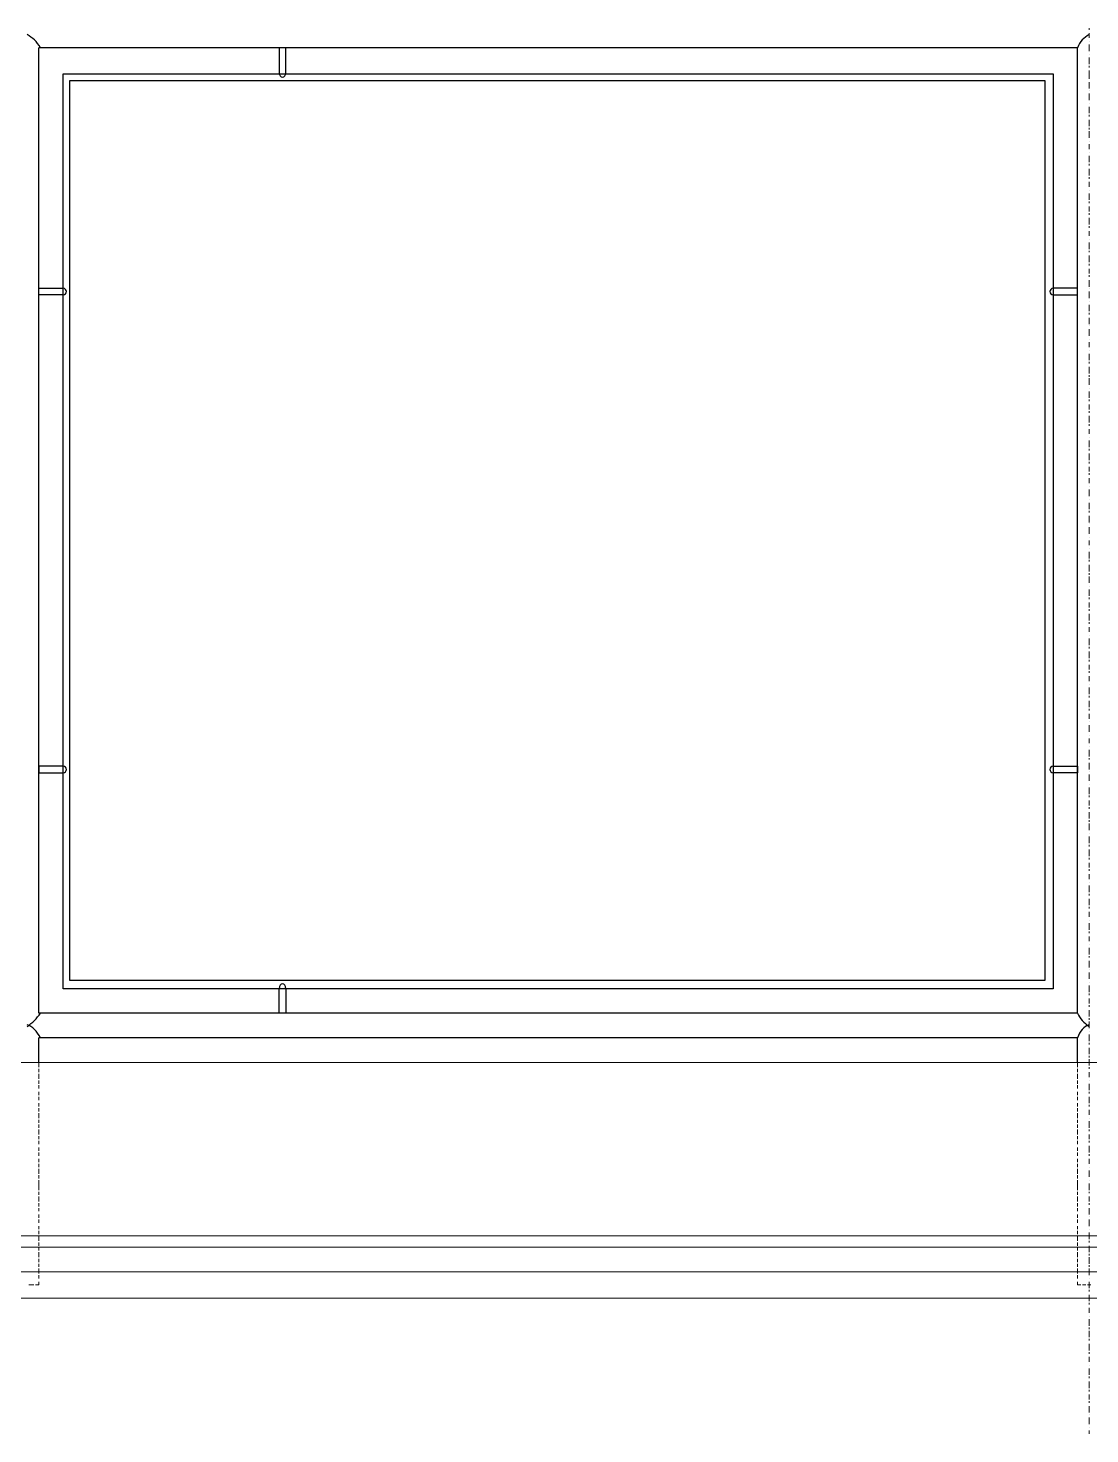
# Model space of a CAD drawing. Header units: millimetres. Extents: x 2928 to 3112, y 1220 to 1280.
# Drawn here: x 3085.113 to 3087.26, y 1234.054 to 1236.896 of the extents above; entities that cross this region are included whole.
import ezdxf

# ---------------------------------------------------------------- set-up
doc = ezdxf.new("R2010")
doc.units = ezdxf.units.MM

msp = doc.modelspace()

# ---------------------------------------------------------------- linework, layer by layer
at = {"color": 252, "linetype": 'Continuous', "lineweight": 5, "true_color": 0x989898}
for points in [[(3087.25845, 1236.89264), (3087.25845, 1236.89594), (3087.25845, 1236.89594)], [(3087.25845, 1236.8761), (3087.25845, 1236.88602), (3087.25845, 1236.88602)], [(3087.25845, 1236.84963), (3087.25845, 1236.86286), (3087.25845, 1236.86286)], [(3087.25845, 1236.82317), (3087.25845, 1236.8364), (3087.25845, 1236.8364)], [(3087.25845, 1236.81655), (3087.25845, 1236.81986), (3087.25845, 1236.81986)], [(3087.25845, 1236.7967), (3087.25845, 1236.80994), (3087.25845, 1236.80994)], [(3087.25845, 1236.7934), (3087.25845, 1236.7967), (3087.25845, 1236.7967)], [(3087.25845, 1236.77355), (3087.25845, 1236.78678), (3087.25845, 1236.78678)], [(3087.25845, 1236.75039), (3087.25845, 1236.76362), (3087.25845, 1236.76362)], [(3087.25845, 1236.72393), (3087.25845, 1236.73716), (3087.25845, 1236.73716)], [(3087.25845, 1236.71731), (3087.25845, 1236.72062), (3087.25845, 1236.72062)], [(3087.25845, 1236.69746), (3087.25845, 1236.7107), (3087.25845, 1236.7107)], [(3087.25845, 1236.69085), (3087.25845, 1236.69416), (3087.25845, 1236.69416)], [(3087.25845, 1236.67431), (3087.25845, 1236.68754), (3087.25845, 1236.68754)], [(3087.25845, 1236.65115), (3087.25845, 1236.66108), (3087.25845, 1236.66108)], [(3087.25845, 1236.62469), (3087.25845, 1236.63792), (3087.25845, 1236.63792)], [(3087.25845, 1236.61807), (3087.25845, 1236.62138), (3087.25845, 1236.62138)], [(3087.25845, 1236.59823), (3087.25845, 1236.61146), (3087.25845, 1236.61146)], [(3087.25845, 1236.59161), (3087.25845, 1236.59492), (3087.25845, 1236.59492)], [(3087.25845, 1236.57507), (3087.25845, 1236.58499), (3087.25845, 1236.58499)], [(3087.25845, 1236.54861), (3087.25845, 1236.56184), (3087.25845, 1236.56184)], [(3087.25845, 1236.54199), (3087.25845, 1236.5453), (3087.25845, 1236.5453)], [(3087.25845, 1236.52545), (3087.25845, 1236.53537), (3087.25845, 1236.53537)], [(3087.25845, 1236.51883), (3087.25845, 1236.52214), (3087.25845, 1236.52214)], [(3087.25845, 1236.49899), (3087.25845, 1236.51222), (3087.25845, 1236.51222)], [(3087.25845, 1236.49237), (3087.25845, 1236.49568), (3087.25845, 1236.49568)], [(3087.25845, 1236.47583), (3087.25845, 1236.48575), (3087.25845, 1236.48575)], [(3087.25845, 1236.44937), (3087.25845, 1236.4626), (3087.25845, 1236.4626)], [(3087.25845, 1236.44275), (3087.25845, 1236.44606), (3087.25845, 1236.44606)], [(3087.25845, 1236.4229), (3087.25845, 1236.43613), (3087.25845, 1236.43613)], [(3087.25845, 1236.41629), (3087.25845, 1236.41959), (3087.25845, 1236.41959)], [(3087.25845, 1236.39975), (3087.25845, 1236.40967), (3087.25845, 1236.40967)], [(3087.25845, 1236.39313), (3087.25845, 1236.39644), (3087.25845, 1236.39644)], [(3087.25845, 1236.37328), (3087.25845, 1236.38651), (3087.25845, 1236.38651)], [(3087.25845, 1236.35013), (3087.25845, 1236.36336), (3087.25845, 1236.36336)], [(3087.25845, 1236.32366), (3087.25845, 1236.3369), (3087.25845, 1236.3369)], [(3087.25845, 1236.31705), (3087.25845, 1236.32036), (3087.25845, 1236.32036)], [(3087.25845, 1236.2972), (3087.25845, 1236.31043), (3087.25845, 1236.31043)], [(3087.25845, 1236.27404), (3087.25845, 1236.28728), (3087.25845, 1236.28728)], [(3087.25845, 1236.25089), (3087.25845, 1236.26081), (3087.25845, 1236.26081)], [(3087.25845, 1236.22442), (3087.25845, 1236.23766), (3087.25845, 1236.23766)], [(3087.25845, 1236.21781), (3087.25845, 1236.22112), (3087.25845, 1236.22112)], [(3087.25845, 1236.19796), (3087.25845, 1236.21119), (3087.25845, 1236.21119)], [(3087.25845, 1236.19134), (3087.25845, 1236.19465), (3087.25845, 1236.19465)], [(3087.25845, 1236.1748), (3087.25845, 1236.18804), (3087.25845, 1236.18804)], [(3087.25845, 1236.14834), (3087.25845, 1236.16157), (3087.25845, 1236.16157)], [(3087.25845, 1236.14172), (3087.25845, 1236.14503), (3087.25845, 1236.14503)], [(3087.25845, 1236.12518), (3087.25845, 1236.13511), (3087.25845, 1236.13511)], [(3087.25845, 1236.11857), (3087.25845, 1236.12188), (3087.25845, 1236.12188)], [(3087.25845, 1236.09872), (3087.25845, 1236.11195), (3087.25845, 1236.11195)], [(3087.25845, 1236.0921), (3087.25845, 1236.09541), (3087.25845, 1236.09541)], [(3087.25845, 1236.07556), (3087.25845, 1236.08549), (3087.25845, 1236.08549)], [(3087.25845, 1236.0491), (3087.25845, 1236.06233), (3087.25845, 1236.06233)], [(3087.25845, 1236.04249), (3087.25845, 1236.04579), (3087.25845, 1236.04579)], [(3087.25845, 1236.02264), (3087.25845, 1236.03587), (3087.25845, 1236.03587)], [(3087.25845, 1236.01602), (3087.25845, 1236.01933), (3087.25845, 1236.01933)], [(3087.25845, 1235.99948), (3087.25845, 1236.00941), (3087.25845, 1236.00941)], [(3087.25845, 1235.99287), (3087.25845, 1235.99617), (3087.25845, 1235.99617)], [(3087.25845, 1235.97633), (3087.25845, 1235.98625), (3087.25845, 1235.98625)], [(3087.25845, 1235.94986), (3087.25845, 1235.96309), (3087.25845, 1235.96309)], [(3087.25845, 1235.9234), (3087.25845, 1235.93663), (3087.25845, 1235.93663)], [(3087.25845, 1235.91678), (3087.25845, 1235.92009), (3087.25845, 1235.92009)], [(3087.25845, 1235.89693), (3087.25845, 1235.91017), (3087.25845, 1235.91017)], [(3087.25845, 1235.87378), (3087.25845, 1235.88701), (3087.25845, 1235.88701)], [(3087.25845, 1235.85062), (3087.25845, 1235.86055), (3087.25845, 1235.86055)], [(3087.25845, 1235.82416), (3087.25845, 1235.83739), (3087.25845, 1235.83739)], [(3087.25845, 1235.81754), (3087.25845, 1235.82085), (3087.25845, 1235.82085)], [(3087.25845, 1235.79769), (3087.25845, 1235.81093), (3087.25845, 1235.81093)], [(3087.25845, 1235.79108), (3087.25845, 1235.79439), (3087.25845, 1235.79439)], [(3087.25845, 1235.77454), (3087.25845, 1235.78777), (3087.25845, 1235.78777)], [(3087.25845, 1235.74808), (3087.25845, 1235.76131), (3087.25845, 1235.76131)], [(3087.25845, 1235.74146), (3087.25845, 1235.74477), (3087.25845, 1235.74477)], [(3087.25845, 1235.72492), (3087.25845, 1235.73484), (3087.25845, 1235.73484)], [(3087.25845, 1235.7183), (3087.25845, 1235.72161), (3087.25845, 1235.72161)], [(3087.25845, 1235.69846), (3087.25845, 1235.71169), (3087.25845, 1235.71169)], [(3087.25845, 1235.69184), (3087.25845, 1235.69515), (3087.25845, 1235.69515)], [(3087.25845, 1235.6753), (3087.25845, 1235.68522), (3087.25845, 1235.68522)], [(3087.25845, 1235.64884), (3087.25845, 1235.66207), (3087.25845, 1235.66207)], [(3087.25845, 1235.64222), (3087.25845, 1235.64553), (3087.25845, 1235.64553)], [(3087.25845, 1235.62237), (3087.25845, 1235.6356), (3087.25845, 1235.6356)], [(3087.25845, 1235.61576), (3087.25845, 1235.61906), (3087.25845, 1235.61906)], [(3087.25845, 1235.59922), (3087.25845, 1235.60914), (3087.25845, 1235.60914)], [(3087.25845, 1235.5926), (3087.25845, 1235.59591), (3087.25845, 1235.59591)], [(3087.25845, 1235.57606), (3087.25845, 1235.58598), (3087.25845, 1235.58598)], [(3087.25845, 1235.5496), (3087.25845, 1235.56283), (3087.25845, 1235.56283)], [(3087.25845, 1235.54298), (3087.25845, 1235.54629), (3087.25845, 1235.54629)], [(3087.25845, 1235.52313), (3087.25845, 1235.53636), (3087.25845, 1235.53636)], [(3087.25845, 1235.51652), (3087.25845, 1235.51982), (3087.25845, 1235.51982)], [(3087.25845, 1235.49998), (3087.25845, 1235.5099), (3087.25845, 1235.5099)], [(3087.25845, 1235.47351), (3087.25845, 1235.48675), (3087.25845, 1235.48675)], [(3087.25845, 1235.45036), (3087.25845, 1235.46028), (3087.25845, 1235.46028)], [(3087.25845, 1235.42389), (3087.25845, 1235.43713), (3087.25845, 1235.43713)], [(3087.25845, 1235.41728), (3087.25845, 1235.42059), (3087.25845, 1235.42059)], [(3087.25845, 1235.39743), (3087.25845, 1235.41066), (3087.25845, 1235.41066)], [(3087.25845, 1235.37427), (3087.25845, 1235.38751), (3087.25845, 1235.38751)], [(3087.25845, 1235.34781), (3087.25845, 1235.36104), (3087.25845, 1235.36104)], [(3087.25845, 1235.34119), (3087.25845, 1235.3445), (3087.25845, 1235.3445)], [(3087.25845, 1235.32465), (3087.25845, 1235.33458), (3087.25845, 1235.33458)], [(3087.25845, 1235.31804), (3087.25845, 1235.32135), (3087.25845, 1235.32135)], [(3087.25845, 1235.29819), (3087.25845, 1235.31142), (3087.25845, 1235.31142)], [(3087.25845, 1235.29157), (3087.25845, 1235.29488), (3087.25845, 1235.29488)], [(3087.25845, 1235.27503), (3087.25845, 1235.28827), (3087.25845, 1235.28827)], [(3087.25845, 1235.24857), (3087.25845, 1235.2618), (3087.25845, 1235.2618)], [(3087.25845, 1235.24195), (3087.25845, 1235.24526), (3087.25845, 1235.24526)], [(3087.25845, 1235.22211), (3087.25845, 1235.23534), (3087.25845, 1235.23534)], [(3087.25845, 1235.21549), (3087.25845, 1235.2188), (3087.25845, 1235.2188)], [(3087.25845, 1235.19895), (3087.25845, 1235.20888), (3087.25845, 1235.20888)], [(3087.25845, 1235.19234), (3087.25845, 1235.19564), (3087.25845, 1235.19564)], [(3087.25845, 1235.1758), (3087.25845, 1235.18572), (3087.25845, 1235.18572)], [(3087.25845, 1235.14933), (3087.25845, 1235.16256), (3087.25845, 1235.16256)], [(3087.25845, 1235.14272), (3087.25845, 1235.14602), (3087.25845, 1235.14602)], [(3087.25845, 1235.12287), (3087.25845, 1235.1361), (3087.25845, 1235.1361)], [(3087.25845, 1235.11625), (3087.25845, 1235.11956), (3087.25845, 1235.11956)], [(3087.25845, 1235.09971), (3087.25845, 1235.10964), (3087.25845, 1235.10964)], [(3087.25845, 1235.07325), (3087.25845, 1235.08648), (3087.25845, 1235.08648)], [(3087.25845, 1235.06663), (3087.25845, 1235.06994), (3087.25845, 1235.06994)], [(3087.25845, 1235.05009), (3087.25845, 1235.06002), (3087.25845, 1235.06002)], [(3087.25845, 1235.02363), (3087.25845, 1235.03686), (3087.25845, 1235.03686)], [(3087.25845, 1235.01701), (3087.25845, 1235.02032), (3087.25845, 1235.02032)], [(3087.25845, 1234.99716), (3087.25845, 1235.0104), (3087.25845, 1235.0104)], [(3087.25845, 1234.97401), (3087.25845, 1234.98724), (3087.25845, 1234.98724)], [(3087.25845, 1234.94754), (3087.25845, 1234.96078), (3087.25845, 1234.96078)], [(3087.25845, 1234.94093), (3087.25845, 1234.94424), (3087.25845, 1234.94424)], [(3087.25845, 1234.92439), (3087.25845, 1234.93431), (3087.25845, 1234.93431)], [(3087.25845, 1234.91777), (3087.25845, 1234.92108), (3087.25845, 1234.92108)], [(3087.25845, 1234.89793), (3087.25845, 1234.91116), (3087.25845, 1234.91116)], [(3087.25845, 1234.89131), (3087.25845, 1234.89462), (3087.25845, 1234.89462)], [(3087.25845, 1234.87477), (3087.25845, 1234.888), (3087.25845, 1234.888)], [(3087.25845, 1234.84831), (3087.25845, 1234.86154), (3087.25845, 1234.86154)], [(3087.25845, 1234.84169), (3087.25845, 1234.845), (3087.25845, 1234.845)], [(3087.25845, 1234.82184), (3087.25845, 1234.83507), (3087.25845, 1234.83507)], [(3085.13473, 1234.8053), (3085.13473, 1234.79538), (3085.13473, 1234.79538)], [(3087.2353, 1234.79538), (3087.2353, 1234.8053), (3087.2353, 1234.8053)], [(3087.25845, 1234.81523), (3087.25845, 1234.81853), (3087.25845, 1234.81853)], [(3087.25845, 1234.79869), (3087.25845, 1234.81192), (3087.25845, 1234.81192)], [(3085.13473, 1234.79207), (3085.13473, 1234.78545), (3085.13473, 1234.78545)], [(3085.13473, 1234.78215), (3085.13473, 1234.77222), (3085.13473, 1234.77222)], [(3085.13473, 1234.76891), (3085.13473, 1234.7623), (3085.13473, 1234.7623)], [(3087.2353, 1234.78545), (3087.2353, 1234.79207), (3087.2353, 1234.79207)], [(3087.2353, 1234.77222), (3087.2353, 1234.78215), (3087.2353, 1234.78215)], [(3087.2353, 1234.7623), (3087.2353, 1234.76891), (3087.2353, 1234.76891)], [(3087.25845, 1234.79207), (3087.25845, 1234.79538), (3087.25845, 1234.79538)], [(3087.25845, 1234.77553), (3087.25845, 1234.78545), (3087.25845, 1234.78545)], [(3085.13473, 1234.75899), (3085.13473, 1234.75237), (3085.13473, 1234.75237)], [(3085.13473, 1234.74576), (3085.13473, 1234.73914), (3085.13473, 1234.73914)], [(3087.2353, 1234.75237), (3087.2353, 1234.75899), (3087.2353, 1234.75899)], [(3087.2353, 1234.73914), (3087.2353, 1234.74576), (3087.2353, 1234.74576)], [(3087.25845, 1234.74907), (3087.25845, 1234.7623), (3087.25845, 1234.7623)], [(3087.25845, 1234.74245), (3087.25845, 1234.74576), (3087.25845, 1234.74576)], [(3085.13473, 1234.73583), (3085.13473, 1234.72922), (3085.13473, 1234.72922)], [(3085.13473, 1234.7226), (3085.13473, 1234.71599), (3085.13473, 1234.71599)], [(3085.13473, 1234.71268), (3085.13473, 1234.70606), (3085.13473, 1234.70606)], [(3087.2353, 1234.72922), (3087.2353, 1234.73583), (3087.2353, 1234.73583)], [(3087.2353, 1234.71599), (3087.2353, 1234.7226), (3087.2353, 1234.7226)], [(3087.2353, 1234.70606), (3087.2353, 1234.71268), (3087.2353, 1234.71268)], [(3087.25845, 1234.7226), (3087.25845, 1234.73583), (3087.25845, 1234.73583)], [(3087.25845, 1234.71599), (3087.25845, 1234.71929), (3087.25845, 1234.71929)], [(3085.13473, 1234.70275), (3085.13473, 1234.69283), (3085.13473, 1234.69283)], [(3085.13473, 1234.68952), (3085.13473, 1234.68291), (3085.13473, 1234.68291)], [(3087.2353, 1234.69283), (3087.2353, 1234.70275), (3087.2353, 1234.70275)], [(3087.2353, 1234.68291), (3087.2353, 1234.68952), (3087.2353, 1234.68952)], [(3087.25845, 1234.69945), (3087.25845, 1234.70937), (3087.25845, 1234.70937)], [(3087.25845, 1234.67298), (3087.25845, 1234.68621), (3087.25845, 1234.68621)], [(3085.13473, 1234.6796), (3085.13473, 1234.67298), (3085.13473, 1234.67298)], [(3085.13473, 1234.66967), (3085.13473, 1234.65975), (3085.13473, 1234.65975)], [(3085.13473, 1234.65644), (3085.13473, 1234.64983), (3085.13473, 1234.64983)], [(3087.2353, 1234.67298), (3087.2353, 1234.6796), (3087.2353, 1234.6796)], [(3087.2353, 1234.65975), (3087.2353, 1234.66967), (3087.2353, 1234.66967)], [(3087.2353, 1234.64983), (3087.2353, 1234.65644), (3087.2353, 1234.65644)], [(3087.25845, 1234.66637), (3087.25845, 1234.66967), (3087.25845, 1234.66967)], [(3087.25845, 1234.64983), (3087.25845, 1234.65975), (3087.25845, 1234.65975)], [(3085.13473, 1234.64652), (3085.13473, 1234.6399), (3085.13473, 1234.6399)], [(3085.13473, 1234.63329), (3085.13473, 1234.62667), (3085.13473, 1234.62667)], [(3087.2353, 1234.6399), (3087.2353, 1234.64652), (3087.2353, 1234.64652)], [(3087.2353, 1234.62667), (3087.2353, 1234.63329), (3087.2353, 1234.63329)], [(3087.25845, 1234.64321), (3087.25845, 1234.64652), (3087.25845, 1234.64652)], [(3087.25845, 1234.62336), (3087.25845, 1234.6366), (3087.25845, 1234.6366)], [(3085.13473, 1234.62336), (3085.13473, 1234.61675), (3085.13473, 1234.61675)], [(3085.13473, 1234.61013), (3085.13473, 1234.60352), (3085.13473, 1234.60352)], [(3085.13473, 1234.60021), (3085.13473, 1234.59359), (3085.13473, 1234.59359)], [(3087.2353, 1234.61675), (3087.2353, 1234.62336), (3087.2353, 1234.62336)], [(3087.2353, 1234.60352), (3087.2353, 1234.61013), (3087.2353, 1234.61013)], [(3087.2353, 1234.59359), (3087.2353, 1234.60021), (3087.2353, 1234.60021)], [(3087.25845, 1234.61675), (3087.25845, 1234.62006), (3087.25845, 1234.62006)], [(3087.25845, 1234.60021), (3087.25845, 1234.61013), (3087.25845, 1234.61013)], [(3085.13473, 1234.59028), (3085.13473, 1234.58036), (3085.13473, 1234.58036)], [(3085.13473, 1234.57705), (3085.13473, 1234.57044), (3085.13473, 1234.57044)], [(3087.2353, 1234.58036), (3087.2353, 1234.59028), (3087.2353, 1234.59028)], [(3087.2353, 1234.57044), (3087.2353, 1234.57705), (3087.2353, 1234.57705)], [(3087.25845, 1234.57374), (3087.25845, 1234.58698), (3087.25845, 1234.58698)], [(3085.13473, 1234.56713), (3085.13473, 1234.5572), (3085.13473, 1234.5572)], [(3085.13473, 1234.5572), (3085.13473, 1234.54728), (3085.13473, 1234.54728)], [(3085.13473, 1234.54397), (3085.13473, 1234.53736), (3085.13473, 1234.53736)], [(3087.2353, 1234.5572), (3087.2353, 1234.56713), (3087.2353, 1234.56713)], [(3087.2353, 1234.54728), (3087.2353, 1234.5572), (3087.2353, 1234.5572)], [(3087.2353, 1234.53736), (3087.2353, 1234.54397), (3087.2353, 1234.54397)], [(3087.25845, 1234.54728), (3087.25845, 1234.56051), (3087.25845, 1234.56051)], [(3087.25845, 1234.54066), (3087.25845, 1234.54397), (3087.25845, 1234.54397)], [(3085.13473, 1234.53405), (3085.13473, 1234.52412), (3085.13473, 1234.52412)], [(3085.13473, 1234.52082), (3085.13473, 1234.5142), (3085.13473, 1234.5142)], [(3087.2353, 1234.52412), (3087.2353, 1234.53405), (3087.2353, 1234.53405)], [(3087.2353, 1234.5142), (3087.2353, 1234.52082), (3087.2353, 1234.52082)], [(3087.25845, 1234.52412), (3087.25845, 1234.53405), (3087.25845, 1234.53405)], [(3087.25845, 1234.51751), (3087.25845, 1234.52082), (3087.25845, 1234.52082)], [(3085.13473, 1234.51089), (3085.13473, 1234.50428), (3085.13473, 1234.50428)], [(3085.13473, 1234.49766), (3085.13473, 1234.49104), (3085.13473, 1234.49104)], [(3085.13473, 1234.48774), (3085.13473, 1234.48112), (3085.13473, 1234.48112)], [(3087.2353, 1234.50428), (3087.2353, 1234.51089), (3087.2353, 1234.51089)], [(3087.2353, 1234.49104), (3087.2353, 1234.49766), (3087.2353, 1234.49766)], [(3087.2353, 1234.48112), (3087.2353, 1234.48774), (3087.2353, 1234.48774)], [(3087.25845, 1234.49766), (3087.25845, 1234.51089), (3087.25845, 1234.51089)], [(3087.25845, 1234.4745), (3087.25845, 1234.48774), (3087.25845, 1234.48774)], [(3085.13473, 1234.4745), (3085.13473, 1234.46789), (3085.13473, 1234.46789)], [(3085.13473, 1234.46458), (3085.13473, 1234.45796), (3085.13473, 1234.45796)], [(3087.2353, 1234.46789), (3087.2353, 1234.4745), (3087.2353, 1234.4745)], [(3087.2353, 1234.45796), (3087.2353, 1234.46458), (3087.2353, 1234.46458)], [(3087.25845, 1234.44804), (3087.25845, 1234.46127), (3087.25845, 1234.46127)], [(3057.2948, 1234.45466), (3097.80098, 1234.45466), (3097.80098, 1234.45466)], [(3085.13473, 1234.45466), (3085.13473, 1234.44473), (3085.13473, 1234.44473)], [(3085.13473, 1234.44142), (3085.13473, 1234.43481), (3085.13473, 1234.43481)], [(3085.13473, 1234.4315), (3085.13473, 1234.42488), (3085.13473, 1234.42488)], [(3087.2353, 1234.44473), (3087.2353, 1234.45466), (3087.2353, 1234.45466)], [(3087.2353, 1234.43481), (3087.2353, 1234.44142), (3087.2353, 1234.44142)], [(3087.2353, 1234.42488), (3087.2353, 1234.4315), (3087.2353, 1234.4315)], [(3087.25845, 1234.44142), (3087.25845, 1234.44473), (3087.25845, 1234.44473)], [(3087.25845, 1234.42158), (3087.25845, 1234.43481), (3087.25845, 1234.43481)], [(3085.13473, 1234.42158), (3085.13473, 1234.41165), (3085.13473, 1234.41165)], [(3085.13473, 1234.40834), (3085.13473, 1234.40173), (3085.13473, 1234.40173)], [(3087.2353, 1234.41165), (3087.2353, 1234.42158), (3087.2353, 1234.42158)], [(3087.2353, 1234.40173), (3087.2353, 1234.40834), (3087.2353, 1234.40834)], [(3087.25845, 1234.41496), (3087.25845, 1234.41827), (3087.25845, 1234.41827)], [(3087.25845, 1234.39842), (3087.25845, 1234.41165), (3087.25845, 1234.41165)], [(3057.2948, 1234.38188), (3097.80098, 1234.38188), (3097.80098, 1234.38188)], [(3085.13473, 1234.39842), (3085.13473, 1234.3918), (3085.13473, 1234.3918)], [(3085.13473, 1234.3885), (3085.13473, 1234.37857), (3085.13473, 1234.37857)], [(3085.13473, 1234.37526), (3085.13473, 1234.36865), (3085.13473, 1234.36865)], [(3087.2353, 1234.3918), (3087.2353, 1234.39842), (3087.2353, 1234.39842)], [(3087.2353, 1234.37857), (3087.2353, 1234.3885), (3087.2353, 1234.3885)], [(3087.2353, 1234.36865), (3087.2353, 1234.37526), (3087.2353, 1234.37526)], [(3087.25845, 1234.3918), (3087.25845, 1234.39511), (3087.25845, 1234.39511)], [(3087.25845, 1234.37526), (3087.25845, 1234.3885), (3087.25845, 1234.3885)], [(3085.12481, 1234.35542), (3085.11489, 1234.35542), (3085.11489, 1234.35542)], [(3085.13473, 1234.36203), (3085.13473, 1234.35542), (3085.12812, 1234.35542)], [(3087.24191, 1234.35542), (3087.2353, 1234.35542), (3087.2353, 1234.36203)], [(3087.25184, 1234.35542), (3087.24522, 1234.35542), (3087.24522, 1234.35542)], [(3087.26176, 1234.35542), (3087.25515, 1234.35542), (3087.25515, 1234.35542)], [(3087.25845, 1234.3488), (3087.25845, 1234.36203), (3087.25845, 1234.36203)], [(3087.25845, 1234.34219), (3087.25845, 1234.34549), (3087.25845, 1234.34549)], [(3056.81845, 1234.32895), (3098.20124, 1234.32895), (3098.20124, 1234.32895)], [(3087.25845, 1234.32234), (3087.25845, 1234.33557), (3087.25845, 1234.33557)], [(3087.25845, 1234.31572), (3087.25845, 1234.31903), (3087.25845, 1234.31903)], [(3087.25845, 1234.29918), (3087.25845, 1234.30911), (3087.25845, 1234.30911)], [(3087.25845, 1234.27272), (3087.25845, 1234.28595), (3087.25845, 1234.28595)], [(3087.25845, 1234.2661), (3087.25845, 1234.26941), (3087.25845, 1234.26941)], [(3087.25845, 1234.24956), (3087.25845, 1234.26279), (3087.25845, 1234.26279)], [(3087.25845, 1234.24295), (3087.25845, 1234.24625), (3087.25845, 1234.24625)], [(3087.25845, 1234.2231), (3087.25845, 1234.23633), (3087.25845, 1234.23633)], [(3087.25845, 1234.21648), (3087.25845, 1234.21979), (3087.25845, 1234.21979)], [(3087.25845, 1234.19994), (3087.25845, 1234.20987), (3087.25845, 1234.20987)], [(3087.25845, 1234.17348), (3087.25845, 1234.18671), (3087.25845, 1234.18671)], [(3087.25845, 1234.16686), (3087.25845, 1234.17017), (3087.25845, 1234.17017)], [(3087.25845, 1234.14701), (3087.25845, 1234.16025), (3087.25845, 1234.16025)], [(3087.25845, 1234.1404), (3087.25845, 1234.14371), (3087.25845, 1234.14371)], [(3087.25845, 1234.12386), (3087.25845, 1234.13378), (3087.25845, 1234.13378)], [(3087.25845, 1234.11724), (3087.25845, 1234.12055), (3087.25845, 1234.12055)], [(3087.25845, 1234.09739), (3087.25845, 1234.11063), (3087.25845, 1234.11063)], [(3087.25845, 1234.07424), (3087.25845, 1234.08747), (3087.25845, 1234.08747)], [(3087.25845, 1234.05439), (3087.25845, 1234.06101), (3087.25845, 1234.06101)]]:
    msp.add_lwpolyline(points, dxfattribs=at)
at = {"color": 7, "linetype": 'Continuous', "lineweight": -2, "true_color": 0x000007}
for points in [[(3087.2353, 1236.85625), (3085.13473, 1236.85625), (3085.13473, 1236.85625)], [(3085.13473, 1234.90454), (3085.13473, 1236.85625), (3085.13473, 1236.85625)], [(3085.62101, 1236.85625), (3085.62101, 1236.80332), (3085.62101, 1236.80332)], [(3085.63424, 1236.80332), (3085.63424, 1236.85625), (3085.62101, 1236.85625)], [(3087.2353, 1234.90454), (3087.2353, 1236.85625), (3087.2353, 1236.85625)], [(3085.13473, 1236.36997), (3085.18435, 1236.36997), (3085.18435, 1236.36997)], [(3085.18435, 1236.35674), (3085.13473, 1236.35674), (3085.13473, 1236.36997)], [(3087.2353, 1236.36997), (3087.18568, 1236.36997), (3087.18568, 1236.36997)], [(3087.18568, 1236.35674), (3087.2353, 1236.35674), (3087.2353, 1236.36997)], [(3085.18435, 1235.40405), (3085.13473, 1235.40405), (3085.13473, 1235.39081)], [(3087.18568, 1235.40405), (3087.2353, 1235.40405), (3087.2353, 1235.39081)], [(3085.13473, 1235.39081), (3085.18435, 1235.39081), (3085.18435, 1235.39081)], [(3087.2353, 1235.39081), (3087.18568, 1235.39081), (3087.18568, 1235.39081)], [(3085.62101, 1234.90454), (3085.62101, 1234.95416), (3085.62101, 1234.95416)], [(3085.63424, 1234.95416), (3085.63424, 1234.90454), (3085.62101, 1234.90454)], [(3087.2353, 1234.90454), (3085.13473, 1234.90454), (3085.13473, 1234.90454)], [(3085.13473, 1234.8053), (3085.13473, 1234.85492), (3085.13473, 1234.85492)], [(3087.2353, 1234.85492), (3085.13473, 1234.85492), (3085.13473, 1234.85492)], [(3087.2353, 1234.8053), (3087.2353, 1234.85492), (3087.2353, 1234.85492)]]:
    msp.add_lwpolyline(points, dxfattribs=at)
at = {"color": 252, "linetype": 'Continuous', "lineweight": 5, "true_color": 0x989898}
for points in [[(3087.25845, 1236.86948), (3087.25845, 1236.86948)], [(3087.25845, 1236.84302), (3087.25845, 1236.84302)], [(3087.25845, 1236.77024), (3087.25845, 1236.77024)], [(3087.25845, 1236.74378), (3087.25845, 1236.74378)], [(3087.25845, 1236.66769), (3087.25845, 1236.66769)], [(3087.25845, 1236.64454), (3087.25845, 1236.64454)], [(3087.25845, 1236.56845), (3087.25845, 1236.56845)], [(3087.25845, 1236.46921), (3087.25845, 1236.46921)], [(3087.25845, 1236.36997), (3087.25845, 1236.36997)], [(3087.25845, 1236.34351), (3087.25845, 1236.34351)], [(3087.25845, 1236.29389), (3087.25845, 1236.29389)], [(3087.25845, 1236.26743), (3087.25845, 1236.26743)], [(3087.25845, 1236.24427), (3087.25845, 1236.24427)], [(3087.25845, 1236.16819), (3087.25845, 1236.16819)], [(3087.25845, 1236.06895), (3087.25845, 1236.06895)], [(3087.25845, 1235.96971), (3087.25845, 1235.96971)], [(3087.25845, 1235.94325), (3087.25845, 1235.94325)], [(3087.25845, 1235.89363), (3087.25845, 1235.89363)], [(3087.25845, 1235.86716), (3087.25845, 1235.86716)], [(3087.25845, 1235.84401), (3087.25845, 1235.84401)], [(3087.25845, 1235.76792), (3087.25845, 1235.76792)], [(3087.25845, 1235.66868), (3087.25845, 1235.66868)], [(3087.25845, 1235.56944), (3087.25845, 1235.56944)], [(3087.25845, 1235.49336), (3087.25845, 1235.49336)], [(3087.25845, 1235.4669), (3087.25845, 1235.4669)], [(3087.25845, 1235.44374), (3087.25845, 1235.44374)], [(3087.25845, 1235.39412), (3087.25845, 1235.39412)], [(3087.25845, 1235.36766), (3087.25845, 1235.36766)], [(3087.25845, 1235.26842), (3087.25845, 1235.26842)], [(3087.25845, 1235.16918), (3087.25845, 1235.16918)], [(3087.25845, 1235.0931), (3087.25845, 1235.0931)], [(3087.25845, 1235.04348), (3087.25845, 1235.04348)], [(3087.25845, 1234.99386), (3087.25845, 1234.99386)], [(3087.25845, 1234.96739), (3087.25845, 1234.96739)], [(3087.25845, 1234.86815), (3087.25845, 1234.86815)], [(3087.25845, 1234.76891), (3087.25845, 1234.76891)], [(3087.25845, 1234.69283), (3087.25845, 1234.69283)], [(3087.25845, 1234.59359), (3087.25845, 1234.59359)], [(3087.25845, 1234.56713), (3087.25845, 1234.56713)], [(3087.25845, 1234.49435), (3087.25845, 1234.49435)], [(3087.25845, 1234.46789), (3087.25845, 1234.46789)], [(3087.25845, 1234.36865), (3087.25845, 1234.36865)], [(3087.25845, 1234.29257), (3087.25845, 1234.29257)], [(3087.25845, 1234.19333), (3087.25845, 1234.19333)], [(3087.25845, 1234.09409), (3087.25845, 1234.09409)], [(3087.25845, 1234.06762), (3087.25845, 1234.06762)]]:
    msp.add_lwpolyline(points, close=True, dxfattribs=at)
at = {"color": 7, "linetype": 'Continuous', "lineweight": -2, "true_color": 0x000007}
for points in [[(3085.18435, 1236.80332), (3087.18568, 1236.80332), (3087.18568, 1234.95416), (3085.18435, 1234.95416)], [(3087.16914, 1234.9707), (3085.19758, 1234.9707), (3085.19758, 1236.79009), (3087.16914, 1236.79009)]]:
    msp.add_lwpolyline(points, close=True, dxfattribs=at)
at = {"color": 7, "linetype": 'Continuous', "lineweight": 9, "true_color": 0x000007}
for points in [[(3076.77548, 1234.44804), (3076.77548, 1234.8053), (3098.27732, 1234.8053)], [(3097.80098, 1234.4315), (3057.2948, 1234.4315), (3057.2948, 1234.4315)]]:
    msp.add_lwpolyline(points, dxfattribs=at)
at = {"color": 7, "linetype": 'Continuous', "lineweight": -2, "true_color": 0x000007}
for points in [[(3085.13804, 1236.85625), (3085.13143, 1236.86948), (3085.1215, 1236.8761), (3085.11158, 1236.88271)], [(3087.25845, 1236.88271), (3087.24853, 1236.8761), (3087.23861, 1236.86948), (3087.2353, 1236.85625)], [(3085.11158, 1234.87808), (3085.1215, 1234.88469), (3085.13143, 1234.89462), (3085.13804, 1234.90454)], [(3087.2353, 1234.90454), (3087.23861, 1234.89462), (3087.24853, 1234.88469), (3087.25845, 1234.87808)], [(3085.13804, 1234.85492), (3085.13143, 1234.86815), (3085.1215, 1234.87808), (3085.11158, 1234.88139)], [(3087.25845, 1234.88139), (3087.24853, 1234.87808), (3087.23861, 1234.86815), (3087.2353, 1234.85492)]]:
    msp.add_open_spline(points, degree=3, dxfattribs=at)
for points in [[(3085.62101, 1236.80663), (3085.62101, 1236.80001), (3085.62431, 1236.7967), (3085.62762, 1236.7967), (3085.62762, 1236.7967), (3085.63093, 1236.7967), (3085.63424, 1236.80001), (3085.63424, 1236.80663)], [(3085.18435, 1236.35674), (3085.18766, 1236.35674), (3085.19097, 1236.36005), (3085.19097, 1236.36336), (3085.19097, 1236.36336), (3085.19097, 1236.36667), (3085.18766, 1236.36997), (3085.18435, 1236.36997)], [(3087.18568, 1236.36997), (3087.18237, 1236.36997), (3087.17906, 1236.36667), (3087.17906, 1236.36336), (3087.17906, 1236.36336), (3087.17906, 1236.36005), (3087.18237, 1236.35674), (3087.18568, 1236.35674)], [(3085.18435, 1235.39081), (3085.18766, 1235.39081), (3085.19097, 1235.39412), (3085.19097, 1235.39743), (3085.19097, 1235.39743), (3085.19097, 1235.40074), (3085.18766, 1235.40405), (3085.18435, 1235.40405)], [(3087.18568, 1235.40405), (3087.18237, 1235.40405), (3087.17906, 1235.40074), (3087.17906, 1235.39743), (3087.17906, 1235.39743), (3087.17906, 1235.39412), (3087.18237, 1235.39081), (3087.18568, 1235.39081)], [(3085.63424, 1234.95416), (3085.63424, 1234.96078), (3085.63093, 1234.96408), (3085.62762, 1234.96408), (3085.62762, 1234.96408), (3085.62431, 1234.96408), (3085.62101, 1234.96078), (3085.62101, 1234.95416)]]:
    msp.add_open_spline(points, degree=3, knots=[0, 0, 0, 0, 0.125, 0.125, 0.125, 0.125001, 1, 1, 1, 1], dxfattribs=at)

doc.saveas('drawing.dxf')
